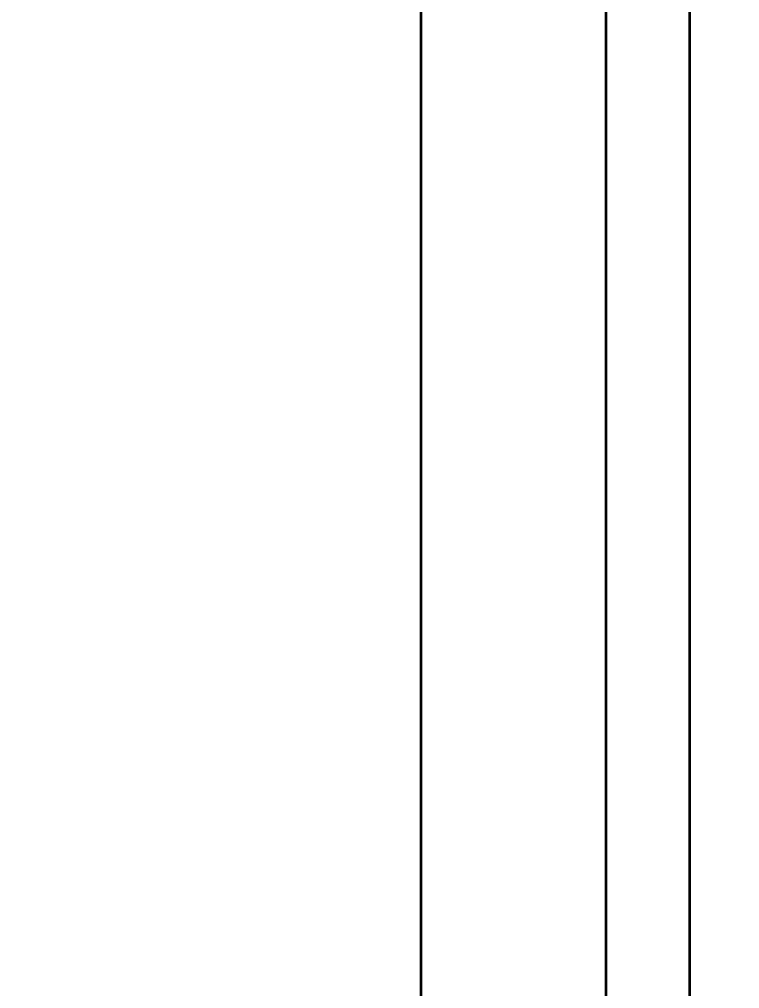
# Model space of a CAD drawing. Header units: millimetres. Extents: x 68 to 2000, y 100 to 2870.
# Drawn here: x 771.351 to 773.3, y 2111.914 to 2114.534 of the extents above; entities that cross this region are included whole.
import ezdxf

# ---------------------------------------------------------------- set-up
doc = ezdxf.new("R2010")
doc.units = ezdxf.units.MM
doc.header["$LTSCALE"] = 10
doc.layers.add('Bemaßung (ISO)', color=7, linetype='Continuous', lineweight=25)
doc.layers.add('Sichtbar schmal (ISO)', color=7, linetype='Continuous', lineweight=35)
doc.styles.add('Notiztext (DIN)', font='verdana.ttf')
doc.dimstyles.new('Standard (DIN)', dxfattribs={"dimscale": 10, "dimtxt": 2.5, "dimasz": 2.5, "dimexe": 2, "dimexo": 4, "dimgap": 0.5, "dimtad": 1, "dimdec": 1, "dimrnd": 1e-08, "dimtxsty": 'Notiztext (DIN)', "dimcen": 0.09, "dimclrd": 256, "dimclre": 256, "dimclrt": 256, "dimadec": 0, "dimazin": 2, "dimtfac": 1, "dimtmove": 0, "dimatfit": 3, "dimfxl": 0, "dimtolj": 1, "dimtzin": 0, "dimlwd": -1, "dimlwe": -1, "dimarcsym": 0})

# ---------------------------------------------------------------- blocks, each defined once
blk = doc.blocks.new('*D76')
at = {"layer": 'Bemaßung (ISO)', "transparency": 16777216}
for p, q in [((699.2794, 2523.6699), (538.4093, 2523.6699)), ((558.4093, 2498.6699), (558.4093, 2098.6715)), ((734.32, 2073.6715), (538.4093, 2073.6715))]:
    blk.add_line(p, q, dxfattribs=at)
for points in [[(554.2427, 2498.6699), (562.576, 2498.6699), (558.4093, 2523.6699)], [(554.2427, 2098.6715), (562.576, 2098.6715), (558.4093, 2073.6715)]]:
    blk.add_solid(points, dxfattribs=at)
at = {"layer": 'Defpoints', "color": 0, "transparency": 16777216}
for p in [(739.2794, 2523.6699), (558.4093, 2073.6715), (774.32, 2073.6715)]:
    blk.add_point(p, dxfattribs=at)
at = {"layer": 'Bemaßung (ISO)', "transparency": 16777216, "insert": (527.3852, 2267.6599), "char_height": 25, "attachment_point": 1, "rotation": 90, "style": 'Notiztext (DIN)'}
blk.add_mtext('\\A1;450', dxfattribs=at)
blk = doc.blocks.new('*D81')
at = {"layer": 'Bemaßung (ISO)', "transparency": 16777216}
for p, q in [((734.4378, 2223.6612), (636.7087, 2223.6612)), ((656.7087, 1948.6785), (656.7087, 2198.6612)), ((734.4378, 1923.6785), (636.7087, 1923.6785))]:
    blk.add_line(p, q, dxfattribs=at)
for points in [[(652.542, 2198.6612), (660.8753, 2198.6612), (656.7087, 2223.6612)], [(652.542, 1948.6785), (660.8753, 1948.6785), (656.7087, 1923.6785)]]:
    blk.add_solid(points, dxfattribs=at)
at = {"layer": 'Defpoints', "color": 0, "transparency": 16777216}
for p in [(656.7087, 2223.6612), (774.4378, 2223.6612), (774.4378, 1923.6785)]:
    blk.add_point(p, dxfattribs=at)
at = {"layer": 'Bemaßung (ISO)', "transparency": 16777216, "insert": (625.6677, 2043.4147), "char_height": 25, "attachment_point": 1, "rotation": 90, "style": 'Notiztext (DIN)'}
blk.add_mtext('\\A1;300', dxfattribs=at)

msp = doc.modelspace()

# ---------------------------------------------------------------- linework, layer by layer
at = {"layer": 'Sichtbar schmal (ISO)'}
for p, q in [((772.4381, 1925.6782), (772.4381, 2221.6615)), ((772.938, 2221.6615), (772.938, 1925.6782)), ((773.1617, 2130.2182), (773.1707, 2073.6699))]:
    msp.add_line(p, q, dxfattribs=at)

# ---------------------------------------------------------------- dimensions: what is measured, and where the dimension line sits
at = {"layer": 'Bemaßung (ISO)'}
for base, p1, p2, picture, middle in [((558.4093, 2073.6715), (739.2794, 2523.6699), (774.32, 2073.6715), '*D76', (558.4093, 2298.6707)), ((656.7087, 2223.6612), (774.4378, 1923.6785), (774.4378, 2223.6612), '*D81', (656.7087, 2073.6699))]:
    dim = msp.add_linear_dim(base=base, p1=p1, p2=p2, angle=90, dimstyle='Standard (DIN)', override={"dimdec": 1, "dimtp": 0, "dimtm": 0, "dimtdec": 2, "dimtofl": 0, "dimatfit": 1}, dxfattribs=at)
    dim.commit()
    dim.dimension.update_dxf_attribs({"geometry": picture, "text_midpoint": middle, "dimtype": 160})

doc.saveas('drawing.dxf')
